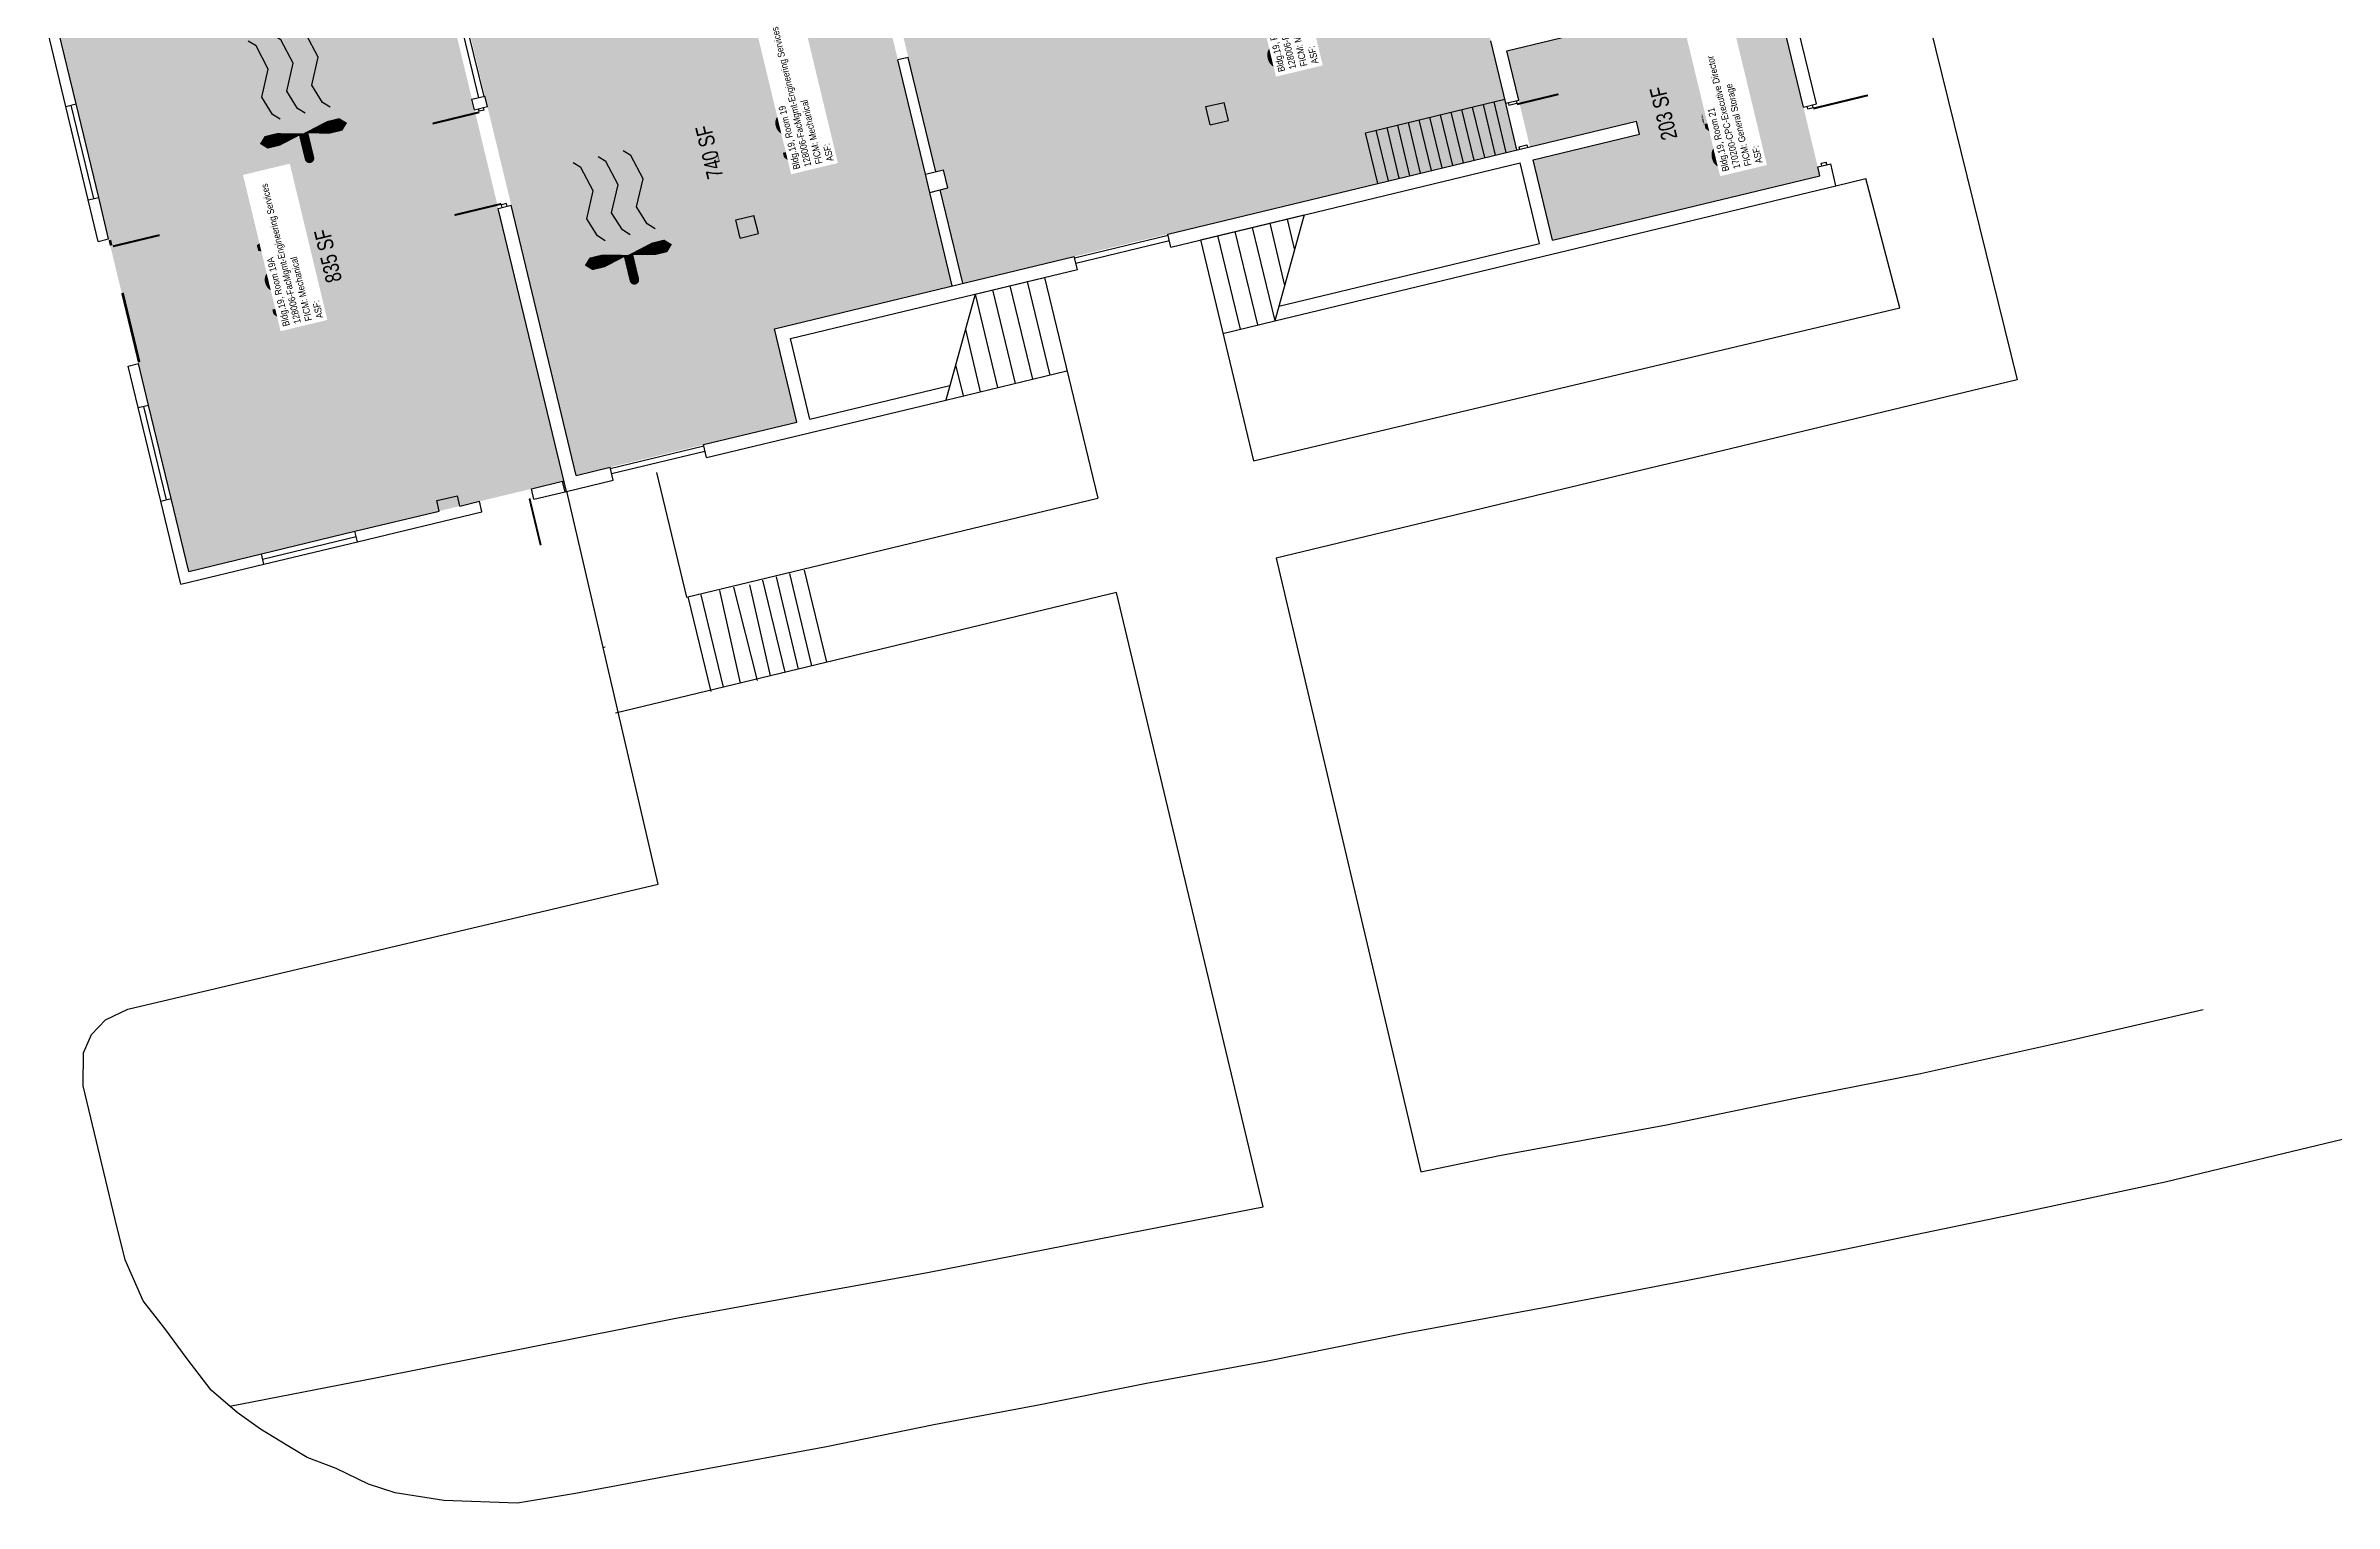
# Model space of a CAD drawing. Header units: inches. Extents: x 69214422 to 69219374, y 27667901 to 27671446.
# Drawn here: x 69215748 to 69217461, y 27668094 to 27669185 of the extents above; entities that cross this region are included whole.
import ezdxf
from ezdxf.enums import TextEntityAlignment as Align

# ---------------------------------------------------------------- set-up
doc = ezdxf.new("R2010")
doc.units = ezdxf.units.IN
doc.header["$LTSCALE"] = 100
doc.header["$MEASUREMENT"] = 0
doc.layers.get('0').update_dxf_attribs({"linetype": 'CONTINUOUS'})
for name, color, linetype in [('A-COLS', 5, 'CONTINUOUS'), ('A-DOOR', 2, 'CONTINUOUS'), ('A-FLOR', 3, 'CONTINUOUS'), ('A-GLAZ', 1, 'CONTINUOUS'), ('A-IDEN-ICON', 4, 'CONTINUOUS'), ('A-IDEN-RNUM', 7, 'CONTINUOUS'), ('A-IDEN-SNUM', 4, 'CONTINUOUS'), ('A-IDEN-VNUM', 4, 'CONTINUOUS'), ('A-SITE', 3, 'CONTINUOUS'), ('A-WALL', 5, 'CONTINUOUS'), ('AREA-TEXT', 3, 'CONTINUOUS'), ('Rooms-Category-Color', 7, 'CONTINUOUS'), ('Rooms-College-Color', 7, 'CONTINUOUS'), ('Rooms-Department-Color', 7, 'CONTINUOUS'), ('Rooms-Division-Color', 7, 'CONTINUOUS'), ('Rooms-Information', 7, 'CONTINUOUS')]:
    doc.layers.add(name, color=color, linetype=linetype)
doc.styles.add('CP_AREA', font='arial.ttf', dxfattribs={"height": 15})
doc.styles.add('CP_ROOMSNUMBER', font='arial.ttf', dxfattribs={"height": 1})
doc.styles.add('CP_ROOMVNUMBER', font='arial.ttf', dxfattribs={"width": 0.85, "height": 0.075})

# ---------------------------------------------------------------- blocks, each defined once
blk = doc.blocks.new('CPMECH')
for p, q in [((0.015, 0.035), (0.045, 0.045)), ((0.045, 0.045), (0.085, 0.025)), ((0.125, 0.035), (0.135, 0.045)), ((0.005, 0.025), (0.015, 0.035)), ((0.015, -0.005), (0.045, 0.005)), ((0.045, 0.005), (0.085, -0.015)), ((0.085, 0.025), (0.125, 0.035)), ((0.125, -0.005), (0.135, 0.005)), ((0.005, -0.015), (0.015, -0.005)), ((0.015, -0.045), (0.045, -0.035)), ((0.045, -0.035), (0.085, -0.055)), ((0.085, -0.015), (0.125, -0.005)), ((0.125, -0.045), (0.135, -0.035)), ((0.005, -0.055), (0.015, -0.045)), ((0.085, -0.055), (0.125, -0.045))]:
    blk.add_line(p, q)
for points in [[(-0.025, -0.005, 0, 0.02, 0), (-0.025, 0.035, 0.02, 0.02, 0), (-0.025, 0.055, 0.02, 0, 0), (-0.025, 0.065, 0, 0, 0)], [(-0.025, -0.005, 0, 0.02, 0), (-0.025, -0.045, 0.02, 0.02, 0), (-0.025, -0.065, 0.02, 0, 0), (-0.025, -0.075, 0, 0, 0)]]:
    blk.add_lwpolyline(points, format="xyseb")
at = {"const_width": 0.0075}
blk.add_lwpolyline([(-0.0682, -0.0069, 1), (-0.0618, -0.0031, 1)], format="xyb", close=True, dxfattribs=at)
at = {"const_width": 0.015}
blk.add_lwpolyline([(-0.025, -0.005), (-0.065, -0.005)], dxfattribs=at)

msp = doc.modelspace()

# ---------------------------------------------------------------- hatches: boundary and pattern name
at = {"layer": 'Rooms-Category-Color', "true_color": 0xadadad}
for points in [[(69216423.2, 27669079), (69216419.9, 27669092.6), (69216414.1, 27669091.2), (69216393.5, 27669176.7), (69216376.6, 27669246.7), (69216351.8, 27669349.8), (69216766.9, 27669449.7), (69216829.7, 27669189.2), (69216849.3, 27669107.5), (69216587.8, 27669044.5), (69216517.8, 27669027.7), (69216434.2, 27669007.6), (69216417.3, 27669077.6)], [(69216409.6, 27669075.7), (69216406.3, 27669089.3), (69216385.7, 27669174.9), (69216368.8, 27669244.9), (69216344, 27669347.9), (69216220.6, 27669318.2), (69216238.3, 27669244.3), (69216063.3, 27669202.2), (69216065.2, 27669194.4), (69216108.3, 27669015.5), (69216144.8, 27668863.8), (69216170.1, 27668869.9), (69216240.1, 27668886.8), (69216310.1, 27668903.6), (69216293.2, 27668973.6), (69216426.4, 27669005.7)], [(69216135.5, 27668859.6), (69216038.2, 27669264), (69215757.2, 27669196.4), (69215854.6, 27668791.9)]]:
    msp.add_hatch(color=253, dxfattribs=at).paths.add_polyline_path(points)
at = {"layer": 'Rooms-Category-Color', "true_color": 0xe3c5e1}
msp.add_hatch(color=254, dxfattribs=at).paths.add_polyline_path([(69217063.8, 27669139.6), (69217074.5, 27669094.9), (69217076.2, 27669088.1), (69216875.9, 27669039.8), (69216861.4, 27669100.1), (69216941.1, 27669119.3), (69216938.8, 27669129), (69216859, 27669109.8), (69216841.7, 27669181.8), (69216940.9, 27669205.7), (69217042, 27669230)])
at = {"layer": 'Rooms-College-Color', "true_color": 0xadadad}
for points in [[(69216423.2, 27669079), (69216419.9, 27669092.6), (69216414.1, 27669091.2), (69216393.5, 27669176.7), (69216376.6, 27669246.7), (69216351.8, 27669349.8), (69216766.9, 27669449.7), (69216829.7, 27669189.2), (69216849.3, 27669107.5), (69216587.8, 27669044.5), (69216517.8, 27669027.7), (69216434.2, 27669007.6), (69216417.3, 27669077.6)], [(69216409.6, 27669075.7), (69216406.3, 27669089.3), (69216385.7, 27669174.9), (69216368.8, 27669244.9), (69216344, 27669347.9), (69216220.6, 27669318.2), (69216238.3, 27669244.3), (69216063.3, 27669202.2), (69216065.2, 27669194.4), (69216108.3, 27669015.5), (69216144.8, 27668863.8), (69216170.1, 27668869.9), (69216240.1, 27668886.8), (69216310.1, 27668903.6), (69216293.2, 27668973.6), (69216426.4, 27669005.7)], [(69216135.5, 27668859.6), (69216038.2, 27669264), (69215757.2, 27669196.4), (69215854.6, 27668791.9)], [(69217063.8, 27669139.6), (69217074.5, 27669094.9), (69217076.2, 27669088.1), (69216875.9, 27669039.8), (69216861.4, 27669100.1), (69216941.1, 27669119.3), (69216938.8, 27669129), (69216859, 27669109.8), (69216841.7, 27669181.8), (69216940.9, 27669205.7), (69217042, 27669230)]]:
    msp.add_hatch(color=253, dxfattribs=at).paths.add_polyline_path(points)
at = {"layer": 'Rooms-Department-Color', "true_color": 0xacacac}
for points in [[(69216423.2, 27669079), (69216419.9, 27669092.6), (69216414.1, 27669091.2), (69216393.5, 27669176.7), (69216376.6, 27669246.7), (69216351.8, 27669349.8), (69216766.9, 27669449.7), (69216829.7, 27669189.2), (69216849.3, 27669107.5), (69216587.8, 27669044.5), (69216517.8, 27669027.7), (69216434.2, 27669007.6), (69216417.3, 27669077.6)], [(69216409.6, 27669075.7), (69216406.3, 27669089.3), (69216385.7, 27669174.9), (69216368.8, 27669244.9), (69216344, 27669347.9), (69216220.6, 27669318.2), (69216238.3, 27669244.3), (69216063.3, 27669202.2), (69216065.2, 27669194.4), (69216108.3, 27669015.5), (69216144.8, 27668863.8), (69216170.1, 27668869.9), (69216240.1, 27668886.8), (69216310.1, 27668903.6), (69216293.2, 27668973.6), (69216426.4, 27669005.7)], [(69216135.5, 27668859.6), (69216038.2, 27669264), (69215757.2, 27669196.4), (69215854.6, 27668791.9)]]:
    msp.add_hatch(color=253, dxfattribs=at).paths.add_polyline_path(points)
at = {"layer": 'Rooms-Department-Color', "true_color": 0x80bc67}
msp.add_hatch(color=83, dxfattribs=at).paths.add_polyline_path([(69217063.8, 27669139.6), (69217074.5, 27669094.9), (69217076.2, 27669088.1), (69216875.9, 27669039.8), (69216861.4, 27669100.1), (69216941.1, 27669119.3), (69216938.8, 27669129), (69216859, 27669109.8), (69216841.7, 27669181.8), (69216940.9, 27669205.7), (69217042, 27669230)])
at = {"layer": 'Rooms-Division-Color', "true_color": 0xadadad}
for points in [[(69216423.2, 27669079), (69216419.9, 27669092.6), (69216414.1, 27669091.2), (69216393.5, 27669176.7), (69216376.6, 27669246.7), (69216351.8, 27669349.8), (69216766.9, 27669449.7), (69216829.7, 27669189.2), (69216849.3, 27669107.5), (69216587.8, 27669044.5), (69216517.8, 27669027.7), (69216434.2, 27669007.6), (69216417.3, 27669077.6)], [(69216409.6, 27669075.7), (69216406.3, 27669089.3), (69216385.7, 27669174.9), (69216368.8, 27669244.9), (69216344, 27669347.9), (69216220.6, 27669318.2), (69216238.3, 27669244.3), (69216063.3, 27669202.2), (69216065.2, 27669194.4), (69216108.3, 27669015.5), (69216144.8, 27668863.8), (69216170.1, 27668869.9), (69216240.1, 27668886.8), (69216310.1, 27668903.6), (69216293.2, 27668973.6), (69216426.4, 27669005.7)], [(69216135.5, 27668859.6), (69216038.2, 27669264), (69215757.2, 27669196.4), (69215854.6, 27668791.9)]]:
    msp.add_hatch(color=253, dxfattribs=at).paths.add_polyline_path(points)
at = {"layer": 'Rooms-Division-Color', "true_color": 0x80bc67}
msp.add_hatch(color=83, dxfattribs=at).paths.add_polyline_path([(69217063.8, 27669139.6), (69217074.5, 27669094.9), (69217076.2, 27669088.1), (69216875.9, 27669039.8), (69216861.4, 27669100.1), (69216941.1, 27669119.3), (69216938.8, 27669129), (69216859, 27669109.8), (69216841.7, 27669181.8), (69216940.9, 27669205.7), (69217042, 27669230)])

# ---------------------------------------------------------------- linework, layer by layer
at = {"layer": 'A-COLS'}
for p, q in [((69216616.3, 27669139.9), (69216629.9, 27669143.1)), ((69216619.6, 27669126.3), (69216616.3, 27669139.9)), ((69216633.2, 27669129.5), (69216629.9, 27669143.1)), ((69216619.6, 27669126.3), (69216633.2, 27669129.5)), ((69216406.3, 27669089.3), (69216419.9, 27669092.6)), ((69216409.6, 27669075.7), (69216406.3, 27669089.3)), ((69216423.2, 27669079), (69216419.9, 27669092.6)), ((69216409.6, 27669075.7), (69216423.2, 27669079)), ((69216264.3, 27669055.1), (69216277.9, 27669058.4)), ((69216267.6, 27669041.5), (69216264.3, 27669055.1)), ((69216281.2, 27669044.8), (69216277.9, 27669058.4)), ((69216267.6, 27669041.5), (69216281.2, 27669044.8))]:
    msp.add_line(p, q, dxfattribs=at)
at = {"layer": 'A-DOOR'}
for points in [[(69216849.3, 27669141.7, 1.5, 1.5, 0), (69216880.4, 27669149.2, 0, 0, 0), (69216880.3, 27669149.9, 0, 0, -0.414214), (69216856.6, 27669111.3, 0, 0, -0.414214)], [(69217071.2, 27669138.5, 1.5, 1.5, 0), (69217112.1, 27669148.4, 0, 0, 0), (69217111.9, 27669149.1, 0, 0, -0.414214), (69217080.9, 27669098.4, 0, 0, -0.414214)], [(69216072.2, 27669135.7, 1.5, 1.5, 0), (69216037.2, 27669127.2, 0, 0, 0), (69216037.3, 27669126.5, 0, 0, 0.414214), (69216081.9, 27669101.7, 0, 0, 0.414214)], [(69216088.7, 27669067.1, 1.5, 1.5, 0), (69216053.7, 27669058.7, 0, 0, 0), (69216053.5, 27669059.4, 0, 0, -0.414214), (69216081.9, 27669101.7, 0, 0, -0.414214)], [(69215797.8, 27669035.3, 1.5, 1.5, 0), (69215832.8, 27669043.7, 0, 0, 0), (69215832.9, 27669043, 0, 0, -0.414214), (69215804.6, 27669000.7, 0, 0, -0.414214)], [(69216109.8, 27668846.5, 1.5, 1.5, 0), (69216118.2, 27668811.5, 0, 0, 0), (69216119, 27668811.6, 0, 0, -0.414214), (69216075.5, 27668838.2, 0, 0, -0.414214)]]:
    msp.add_lwpolyline(points, format="xyseb", dxfattribs=at)
at = {"layer": 'A-DOOR', "const_width": 2}
for points in [[(69215795.5, 27669040), (69215796.5, 27669036)], [(69215805, 27669000.4), (69215817.5, 27668948.5)]]:
    msp.add_lwpolyline(points, dxfattribs=at)
at = {"layer": 'A-FLOR'}
for p, q in [((69216735.9, 27669120.3), (69216840.2, 27669145.4)), ((69216825.3, 27669101.7), (69216816.1, 27669139.6)), ((69216833.3, 27669103.6), (69216824.2, 27669141.6)), ((69216841.3, 27669105.6), (69216832.2, 27669143.5)), ((69216849.3, 27669107.5), (69216840.2, 27669145.4)), ((69216753.1, 27669084.3), (69216743.9, 27669122.3)), ((69216761.1, 27669086.3), (69216752, 27669124.2)), ((69216769.1, 27669088.2), (69216760, 27669126.1)), ((69216777.1, 27669090.1), (69216768, 27669128)), ((69216785.2, 27669092.1), (69216776, 27669130)), ((69216793.2, 27669094), (69216784.1, 27669131.9)), ((69216801.2, 27669095.9), (69216792.1, 27669133.8)), ((69216809.2, 27669097.9), (69216800.1, 27669135.8)), ((69216817.2, 27669099.8), (69216808.1, 27669137.7)), ((69216745.1, 27669082.4), (69216735.9, 27669120.3))]:
    msp.add_line(p, q, dxfattribs=at)
at = {"layer": 'A-GLAZ'}
for p, q in [((69216060.3, 27669193.2), (69216071.6, 27669146.6)), ((69216064.2, 27669194.2), (69216075.5, 27669147.5)), ((69215779.4, 27669070.1), (69215762.5, 27669140.1)), ((69215766.4, 27669141), (69215783.3, 27669071)), ((69215787.2, 27669071.9), (69215770.3, 27669141.9)), ((69216518, 27669026.7), (69216588, 27669043.6)), ((69216519, 27669022.8), (69216589, 27669039.7)), ((69215841.4, 27668846.4), (69215824.6, 27668916.4)), ((69215833.7, 27668844.5), (69215816.8, 27668914.5)), ((69215820.7, 27668915.4), (69215837.6, 27668845.4)), ((69216170.3, 27668869), (69216240.3, 27668885.8)), ((69216171.2, 27668865.1), (69216241.2, 27668881.9)), ((69215909, 27668805), (69215979, 27668821.9)), ((69215909.9, 27668801.1), (69215979.9, 27668818)), ((69215910.9, 27668797.3), (69215980.9, 27668814.1))]:
    msp.add_line(p, q, dxfattribs=at)
at = {"layer": 'A-SITE'}
for p, q in [((69217146, 27669250.9), (69217224, 27668935.4)), ((69217088.2, 27669080.7), (69217110.6, 27669086)), ((69217135.9, 27668989.3), (69217110.6, 27669086)), ((69216612.2, 27669040.1), (69216690, 27669058.9)), ((69216690, 27669058.9), (69216667.9, 27668979.5)), ((69216677.1, 27669055.7), (69216682.7, 27669032.4)), ((69216612.2, 27669040.1), (69216651.9, 27668874.8)), ((69216625.1, 27669043.3), (69216642, 27668973.3)), ((69216638.1, 27669046.4), (69216655, 27668976.4)), ((69216651.1, 27669049.5), (69216667.9, 27668979.5)), ((69216664.1, 27669052.6), (69216675.3, 27669006)), ((69216443.6, 27668999.5), (69216495.5, 27669012)), ((69216456.6, 27669002.7), (69216473.4, 27668932.7)), ((69216469.5, 27669005.8), (69216486.4, 27668935.8)), ((69216482.5, 27669008.9), (69216499.4, 27668938.9)), ((69216495.5, 27669012), (69216535.3, 27668846.8)), ((69216443.6, 27668999.5), (69216421.5, 27668920.2)), ((69216443.6, 27668999.5), (69216460.4, 27668929.5)), ((69216651.9, 27668874.8), (69217135.9, 27668989.3)), ((69216436.2, 27668973.1), (69216447.4, 27668926.4)), ((69216629, 27668970.1), (69216667.9, 27668979.5)), ((69216421.5, 27668920.2), (69216512.3, 27668942)), ((69216428.8, 27668946.6), (69216434.5, 27668923.3)), ((69217224, 27668935.4), (69216668.9, 27668801.8)), ((69216205, 27668866), (69216227.4, 27668772.7)), ((69216206.1, 27668557.7), (69216137.7, 27668851.9)), ((69216227.4, 27668772.7), (69216535.3, 27668846.8)), ((69216668.9, 27668801.8), (69216777.4, 27668342.4)), ((69216280.5, 27668710.3), (69216262.7, 27668780.1)), ((69216274.6, 27668781.9), (69216290, 27668713.7)), ((69216301.2, 27668716.4), (69216284.6, 27668785.4)), ((69216311.3, 27668718.8), (69216294.7, 27668787.8)), ((69216321.3, 27668721.2), (69216304.7, 27668790.2)), ((69216332.4, 27668723.9), (69216315.8, 27668792.9)), ((69216549.5, 27668776.1), (69216174.3, 27668685.8)), ((69216228.4, 27668772.9), (69216245.5, 27668701.9)), ((69216255, 27668705.2), (69216238.3, 27668774.3)), ((69216252, 27668777.5), (69216267.6, 27668708.3)), ((69216659.3, 27668316), (69216549.5, 27668776.1)), ((69215809, 27668464.2), (69216206.1, 27668557.7)), ((69215781.7, 27668445.2), (69215792.4, 27668456.1)), ((69215792.4, 27668456.1), (69215809, 27668464.2)), ((69217263.8, 27668441), (69217363.2, 27668463.9)), ((69215775.7, 27668431.5), (69215781.7, 27668445.2)), ((69217151.5, 27668416), (69217263.8, 27668441)), ((69215775.5, 27668406.7), (69215775.7, 27668431.5)), ((69215799.6, 27668306.6), (69215775.5, 27668406.7)), ((69217056.3, 27668397.2), (69217151.5, 27668416)), ((69216961.3, 27668377.4), (69217056.3, 27668397.2)), ((69216836.2, 27668354.5), (69216961.3, 27668377.4)), ((69217539.8, 27668384), (69217430, 27668357.6)), ((69216777.4, 27668342.4), (69216836.2, 27668354.5)), ((69217430, 27668357.6), (69217334.7, 27668334.6)), ((69217334.7, 27668334.6), (69217221.2, 27668310.4)), ((69215806.9, 27668276.5), (69215799.6, 27668306.6)), ((69216549.2, 27668294.7), (69216659.3, 27668316)), ((69217221.2, 27668310.4), (69217094.8, 27668284.1)), ((69216407.8, 27668266.8), (69216549.2, 27668294.7)), ((69217094.8, 27668284.1), (69216976, 27668260.6)), ((69215820.4, 27668245.8), (69215806.9, 27668276.5)), ((69216219.5, 27668232.8), (69216407.8, 27668266.8)), ((69216976, 27668260.6), (69216874.7, 27668241.4)), ((69215836.7, 27668225), (69215820.4, 27668245.8)), ((69215995.8, 27668188.2), (69216219.5, 27668232.8)), ((69216874.7, 27668241.4), (69216765.4, 27668221.3)), ((69215853.5, 27668202.3), (69215836.7, 27668225)), ((69216765.4, 27668221.3), (69216661.4, 27668200.3)), ((69215871.5, 27668178.9), (69215853.5, 27668202.3)), ((69216661.4, 27668200.3), (69216571.8, 27668183.9)), ((69215885.3, 27668166.9), (69215995.8, 27668188.2)), ((69216571.8, 27668183.9), (69216492.3, 27668167.9)), ((69215891, 27668162), (69215871.5, 27668178.9)), ((69215908.4, 27668149.7), (69215891, 27668162)), ((69216492.3, 27668167.9), (69216412.6, 27668152.8)), ((69215928.9, 27668137.1), (69215908.4, 27668149.7)), ((69216412.6, 27668152.8), (69216332.2, 27668136.5)), ((69215943.3, 27668128.3), (69215928.9, 27668137.1)), ((69215964.9, 27668120.1), (69215943.3, 27668128.3)), ((69216332.2, 27668136.5), (69216237.7, 27668118.9)), ((69215989.2, 27668108.5), (69215964.9, 27668120.1)), ((69216237.7, 27668118.9), (69216144.2, 27668101.5)), ((69216009.3, 27668102), (69215989.2, 27668108.5)), ((69216045.7, 27668096.3), (69216009.3, 27668102)), ((69216100.7, 27668094.2), (69216045.7, 27668096.3)), ((69216144.2, 27668101.5), (69216100.7, 27668094.2))]:
    msp.add_line(p, q, dxfattribs=at)
at = {"layer": 'A-WALL'}
for p, q in [((69216841.7, 27669181.8), (69217042, 27669230)), ((69217063.8, 27669139.6), (69217042, 27669230)), ((69217073.5, 27669141.9), (69217051.7, 27669232.3)), ((69215762.5, 27669140.1), (69215747.5, 27669202.3)), ((69215770.3, 27669141.9), (69215757.2, 27669196.4)), ((69216393.5, 27669176.7), (69216385.7, 27669174.9)), ((69216406.3, 27669089.3), (69216385.7, 27669174.9)), ((69216414.1, 27669091.2), (69216393.5, 27669176.7)), ((69216840.9, 27669142.5), (69216829.7, 27669189.2)), ((69216850.6, 27669144.8), (69216841.7, 27669181.8)), ((69215762.5, 27669140.1), (69215770.3, 27669141.9)), ((69216066.7, 27669145.4), (69216076.4, 27669147.7)), ((69216068.6, 27669137.6), (69216066.7, 27669145.4)), ((69216068.6, 27669137.6), (69216078.3, 27669140)), ((69216075.9, 27669137.3), (69216075.4, 27669139.3)), ((69216078.3, 27669140), (69216076.4, 27669147.7)), ((69216840.9, 27669142.5), (69216850.6, 27669144.8)), ((69216842.8, 27669143), (69216843.3, 27669141)), ((69216843.3, 27669141), (69216849.1, 27669142.4)), ((69216848.7, 27669144.4), (69216849.1, 27669142.4)), ((69217063.8, 27669139.6), (69217073.5, 27669141.9)), ((69217067.2, 27669138.3), (69217066.7, 27669140.3)), ((69217067.2, 27669138.3), (69217071, 27669139.3)), ((69217071, 27669139.3), (69217070.6, 27669141.2)), ((69216072, 27669136.4), (69216071.5, 27669138.3)), ((69216075.9, 27669137.3), (69216072, 27669136.4)), ((69216859, 27669109.8), (69216938.8, 27669129)), ((69216941.1, 27669119.3), (69216938.8, 27669129)), ((69216587.8, 27669044.5), (69216859, 27669109.8)), ((69216850.8, 27669109.9), (69216856.6, 27669111.3)), ((69216850.8, 27669109.9), (69216851.3, 27669108)), ((69216856.6, 27669111.3), (69216857.1, 27669109.4)), ((69216861.4, 27669100.1), (69216941.1, 27669119.3)), ((69216590.1, 27669034.8), (69216851.7, 27669097.8)), ((69216866.2, 27669037.5), (69216851.7, 27669097.8)), ((69216875.9, 27669039.8), (69216861.4, 27669100.1)), ((69216875.9, 27669039.8), (69217076.2, 27669088.1)), ((69217074.5, 27669094.9), (69217084.3, 27669097.2)), ((69217076.2, 27669088.1), (69217074.5, 27669094.9)), ((69217077, 27669097.5), (69217080.9, 27669098.4)), ((69217077.5, 27669095.6), (69217077, 27669097.5)), ((69217081.3, 27669096.5), (69217080.9, 27669098.4)), ((69217088.2, 27669080.7), (69217084.3, 27669097.2)), ((69215779.4, 27669070.1), (69215787.2, 27669071.9)), ((69215794.6, 27669040.8), (69215787.2, 27669071.9)), ((69216426.4, 27669005.7), (69216409.6, 27669075.7)), ((69216434.2, 27669007.6), (69216417.3, 27669077.6)), ((69216667.9, 27668979.5), (69217088.2, 27669080.7)), ((69215786.9, 27669038.9), (69215779.4, 27669070.1)), ((69216086.4, 27669063.7), (69216096.1, 27669066.1)), ((69216137.4, 27668851.8), (69216086.4, 27669063.7)), ((69216092.7, 27669067.3), (69216088.8, 27669066.4)), ((69216089.3, 27669064.4), (69216088.8, 27669066.4)), ((69216093.2, 27669065.4), (69216092.7, 27669067.3)), ((69216144.8, 27668863.8), (69216096.1, 27669066.1)), ((69215786.9, 27669038.9), (69215794.6, 27669040.8)), ((69216590.1, 27669034.8), (69216587.8, 27669044.5)), ((69216671, 27668990.5), (69216866.2, 27669037.5)), ((69216293.2, 27668973.6), (69216517.8, 27669027.7)), ((69216520.1, 27669018), (69216517.8, 27669027.7)), ((69216305.3, 27668966.3), (69216520.1, 27669018)), ((69216310.1, 27668903.6), (69216293.2, 27668973.6)), ((69216319.8, 27668906), (69216305.3, 27668966.3)), ((69215809.3, 27668945.6), (69215817.1, 27668947.5)), ((69215816.8, 27668914.5), (69215809.3, 27668945.6)), ((69215824.6, 27668916.4), (69215817.1, 27668947.5)), ((69215816.8, 27668914.5), (69215824.6, 27668916.4)), ((69216242.4, 27668877.1), (69216421.5, 27668920.2)), ((69216319.8, 27668906), (69216424.6, 27668931.2)), ((69216240.1, 27668886.8), (69216310.1, 27668903.6)), ((69216242.4, 27668877.1), (69216240.1, 27668886.8)), ((69216144.8, 27668863.8), (69216170.1, 27668869.9)), ((69216172.4, 27668860.2), (69216170.1, 27668869.9)), ((69216040.3, 27668844.9), (69216055.9, 27668848.6)), ((69216057.7, 27668840.8), (69216055.9, 27668848.6)), ((69216111.2, 27668853.7), (69216135.5, 27668859.6)), ((69216113.1, 27668845.9), (69216111.2, 27668853.7)), ((69216113.1, 27668845.9), (69216137.4, 27668851.8)), ((69216136.4, 27668851.6), (69216134.6, 27668859.3)), ((69216137.4, 27668851.8), (69216172.4, 27668860.2)), ((69215833.7, 27668844.5), (69215841.4, 27668846.4)), ((69215848.6, 27668782.3), (69215833.7, 27668844.5)), ((69215854.6, 27668791.9), (69215841.4, 27668846.4)), ((69215979, 27668821.9), (69216042.2, 27668837.1)), ((69215980.9, 27668814.1), (69216074.2, 27668836.6)), ((69216042.2, 27668837.1), (69216040.3, 27668844.9)), ((69216057.7, 27668840.8), (69216072.3, 27668844.4)), ((69216074.2, 27668836.6), (69216072.3, 27668844.4)), ((69215980.9, 27668814.1), (69215979, 27668821.9)), ((69215848.6, 27668782.3), (69215910.9, 27668797.3)), ((69215854.6, 27668791.9), (69215909, 27668805)), ((69215910.9, 27668797.3), (69215909, 27668805)), ((69216165.5, 27668735.1), (69216166.5, 27668735.4)), ((69216165.5, 27668735.1), (69216166.5, 27668735.4))]:
    msp.add_line(p, q, dxfattribs=at)

# ---------------------------------------------------------------- block references
at = {"layer": 'A-IDEN-ICON', "xscale": 479.9999999999999, "yscale": 479.9999999999999, "zscale": 479.9999999999999, "rotation": 103.5347782757237}
for p in [(69215935.4, 27669131), (69216178.7, 27669040)]:
    msp.add_blockref('CPMECH', p, dxfattribs=at)

# ---------------------------------------------------------------- texts
at = {"layer": 'A-IDEN-RNUM', "style": 'CP_ROOMSNUMBER', "width": 0.85}
for s, p in [('0021-00', (69216988.5, 27669130.4)), ('0019-00', (69216250.8, 27669103.1)), ('0019-A0', (69215943.8, 27668996.4))]:
    msp.add_text(s, height=1, rotation=103.5348, dxfattribs=at).set_placement(p, align=Align.MIDDLE)
at = {"layer": 'A-IDEN-SNUM', "style": 'CP_ROOMSNUMBER', "width": 0.85}
for s, p in [('0190002100', (69216988.5, 27669130.4)), ('0190001900', (69216250.8, 27669103.1)), ('01900019A0', (69215943.8, 27668996.4))]:
    msp.add_text(s, height=1, rotation=103.5348, dxfattribs=at).set_placement(p, align=Align.MIDDLE)
at = {"layer": 'A-IDEN-VNUM', "style": 'CP_ROOMVNUMBER', "width": 0.85}
for s, p in [('20', (69216677.9, 27669191.7)), ('19', (69216314.9, 27669118.5)), ('21', (69217010.3, 27669116.9)), ('19A', (69215929.2, 27669015))]:
    msp.add_text(s, height=36, rotation=103.5348, dxfattribs=at).set_placement(p, align=Align.MIDDLE)
at = {"layer": 'AREA-TEXT', "style": 'CP_AREA', "width": 0.75}
for s, p in [('203 SF', (69216959, 27669134.9)), ('740 SF', (69216244.4, 27669105.9)), ('835 SF', (69215958.9, 27669028.2))]:
    msp.add_text(s, height=12, rotation=103.5348, dxfattribs=at).set_placement(p, align=Align.MIDDLE_CENTER)

# ---------------------------------------------------------------- next in the draw order: texts
at = {"layer": 'Rooms-Information', "char_height": 5.143, "width": 115.2, "attachment_point": 7, "rotation": 103.5348, "style": 'CP_ROOMVNUMBER', "bg_fill": 3, "box_fill_scale": 1.5, "bg_fill_color": 256, "bg_fill_true_color": 13158600, "bg_fill_transparency": 0}
for s, insert in [('Bldg.19, Room 20^M^J128006-FacMgmt-Engineering Services^M^JFICM: Mechanical^M^JASF: ', (69216700.8, 27669172.7)), ('Bldg.19, Room 19^M^J128006-FacMgmt-Engineering Services^M^JFICM: Mechanical^M^JASF: ', (69216337.7, 27669099.6)), ('Bldg.19, Room 21^M^J170200-CPC-Executive Director^M^JFICM: General Storage^M^JASF: ', (69217033.4, 27669098.1)), ('Bldg.19, Room 19A^M^J128006-FacMgmt-Engineering Services^M^JFICM: Mechanical^M^JASF: ', (69215955.4, 27668982.1))]:
    msp.add_mtext(s, dxfattribs=dict(at, insert=insert))

doc.saveas('drawing.dxf')
